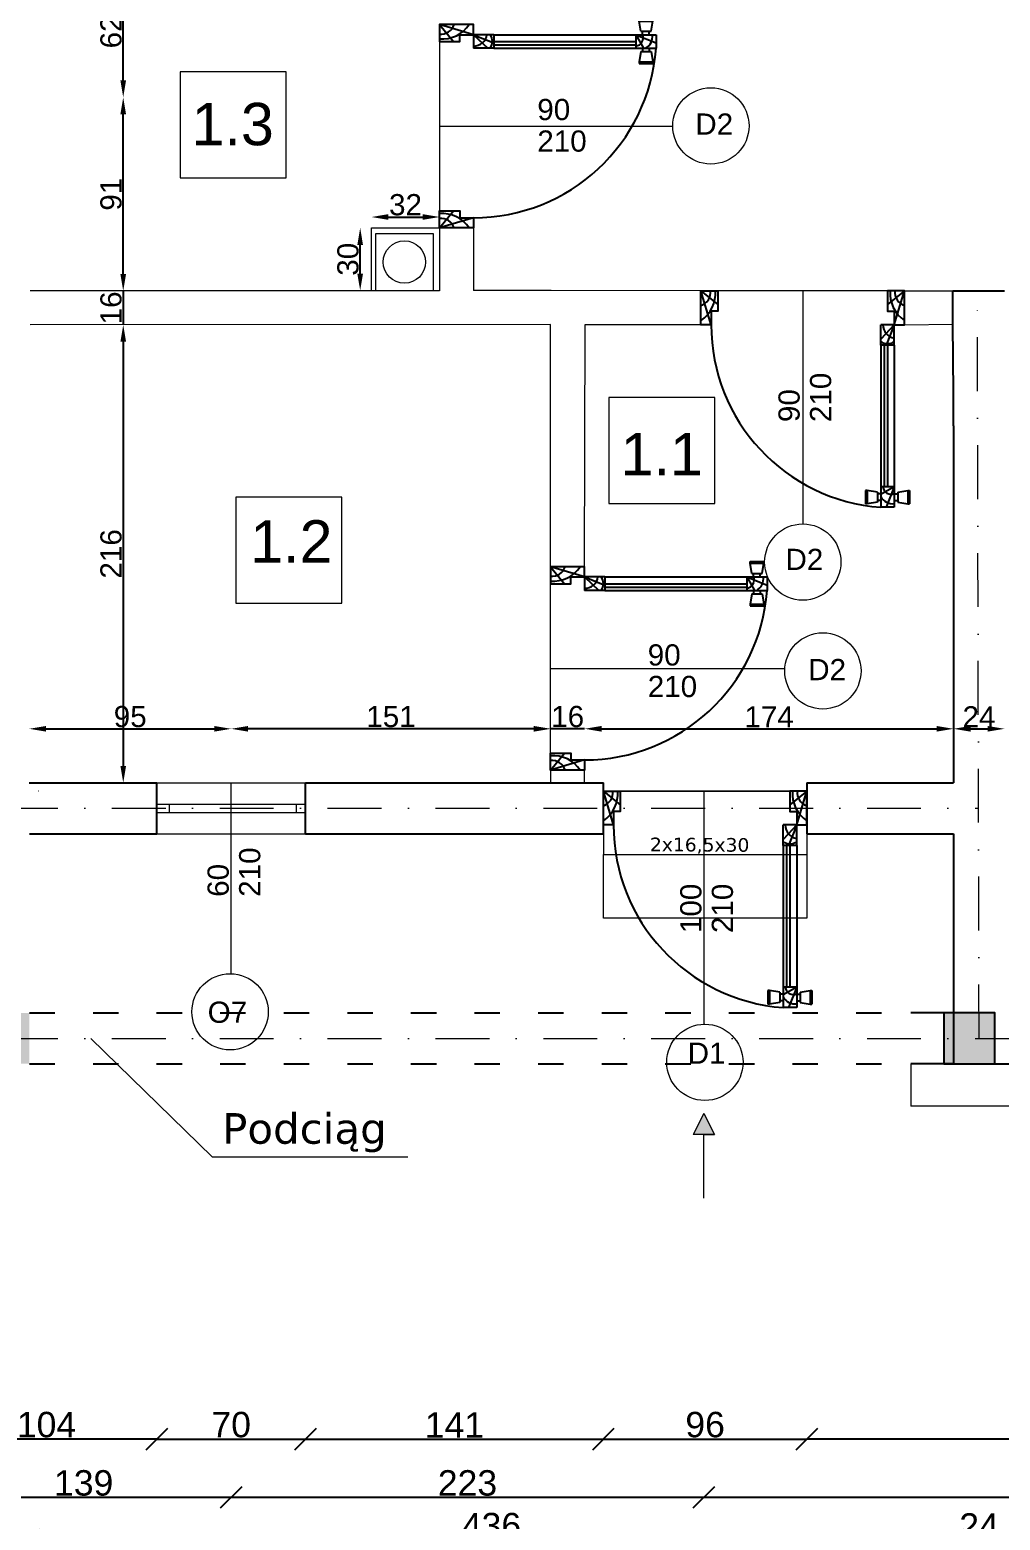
# Model space of a CAD drawing. Header units: millimetres. Extents: x -815 to 1867, y -539 to 1146.
# Drawn here: x 34 to 492, y -179 to 524 of the extents above; entities that cross this region are included whole.
import ezdxf

# ---------------------------------------------------------------- set-up
doc = ezdxf.new("R2010")
doc.units = ezdxf.units.MM
doc.linetypes.add('ACAD_ISO03W100', pattern=[30, 12, -18])
doc.linetypes.add('KRESKAKROPKAX2', pattern=[50.8, 25.4, -12.7, 0, -12.7])
for name, color, linetype in [('Drzwi', 7, 'Continuous'), ('Izolacja', 7, 'Continuous'), ('opis', 8, 'Continuous'), ('Osie', 1, 'KRESKAKROPKAX2'), ('sciany', 7, 'Continuous'), ('Tabelka', 7, 'Continuous'), ('Wentylacka', 8, 'Continuous'), ('Ściany działowe', 9, 'Continuous'), ('Ściany Nośne', 7, 'Continuous')]:
    doc.layers.add(name, color=color, linetype=linetype)
for name, color, linetype, lineweight in [('SCHODY', 255, 'Continuous', 30), ('stolarka', 255, 'Continuous', 13), ('wewnetrzne', 7, 'Continuous', 30), ('wymiary', 201, 'Continuous', 13)]:
    doc.layers.add(name, color=color, linetype=linetype, lineweight=lineweight)
doc.styles.add('Opisowy', font='arial.ttf')
doc.styles.get("Standard").update_dxf_attribs({"font": 'arial.ttf'})
doc.styles.add('style1', font='simplex.shx')
doc.dimstyles.new('ISO-25', dxfattribs={"dimtxt": 12, "dimasz": 10, "dimexe": 1.25, "dimexo": 0.625, "dimtad": 1, "dimdec": 0, "dimtxsty": 'Standard', "dimblk": 'OBLIQUE', "dimcen": 2.5, "dimadec": 0, "dimazin": 0, "dimtfac": 1, "dimtdec": 0, "dimtmove": 0, "dimatfit": 3, "dimfxl": 1, "dimarcsym": 0})
doc.dimstyles.new('wnetrze', dxfattribs={"dimtxt": 10, "dimasz": 8, "dimexe": 1.25, "dimexo": 0.625, "dimtad": 1, "dimdec": 0, "dimtxsty": 'Standard', "dimblk1": 'OBLIQUE', "dimcen": 2.5, "dimadec": 0, "dimazin": 0, "dimtfac": 1, "dimtdec": 0, "dimtmove": 0, "dimatfit": 3, "dimfxl": 1, "dimarcsym": 0})

# ---------------------------------------------------------------- blocks, each defined once
blk = doc.blocks.new('D-01-600')
for p, q in [((-15, 588.5), (-15, 628.5)), ((-10, 628.5), (-15, 628.5)), ((20, 623.5), (-10, 628.5)), ((-10, 588.5), (-10, 628.5)), ((20, 593.5), (20, 623.5)), ((30, 618.5), (20, 618.5)), ((30, 638.5), (70, 638.5)), ((30, 578.5), (30, 638.5)), ((30, 578.5), (54.1, 638.5)), ((70, 578.5), (70, 638.5)), ((70, 618.5), (80, 618.5)), ((80, 623.5), (110, 628.5)), ((80, 593.5), (80, 623.5)), ((110, 588.5), (110, 628.5)), ((110, 628.5), (115, 628.5)), ((115, 588.5), (115, 628.5)), ((-10, 588.5), (-15, 588.5)), ((20, 593.5), (-10, 588.5)), ((30, 598.5), (20, 598.5)), ((30, 578.5), (70, 601)), ((30, 160), (30, 578.5)), ((30, 578.5), (70, 578.5)), ((50, 160), (50, 578.5)), ((60, 160), (60, 578.5)), ((70, 598.5), (80, 598.5)), ((70, 160), (70, 578.5)), ((80, 593.5), (110, 588.5)), ((110, 588.5), (115, 588.5)), ((30, 160), (70, 160)), ((30, 160), (30, 100)), ((30, 100), (54.1, 160)), ((30, 100), (70, 142.5)), ((70, 160), (70, 100)), ((30, 100), (0, 0)), ((30, 100), (70, 100)), ((570, 100), (600, 0)), ((0, 0), (50, 40.7)), ((600, 0), (550, 40.7))]:
    blk.add_line(p, q)
for points in [[(30, 60), (30, 100), (0, 100), (0, 0), (50, 0), (50, 60)], [(570, 60), (570, 100), (600, 100), (600, 0), (550, 0), (550, 60)]]:
    blk.add_lwpolyline(points, close=True)
for centre, radius, start, end in [((34.1, 585.9), 42, 31.3101, 95.6269), ((30, 100), 540, 0, 85.752), ((39.4, 576), 24.2, 6.0418, 112.8937), ((50, 121.4), 34.3, 54.3272, 125.7567), ((24.1, 100.8), 39.4, 358.8582, 81.3705), ((-53.7, 7.7), 96.3, 355.3922, 56.0902), ((653.7, 7.7), 96.3, 123.9098, 184.6078), ((-12.7, 4.4), 41, 353.8612, 71.9572), ((612.7, 4.4), 41, 108.0428, 186.1388)]:
    blk.add_arc(centre, radius, start, end)
blk = doc.blocks.new('_Oblique')
at = {"color": 0, "linetype": 'ByBlock', "lineweight": -2}
blk.add_line((-0.5, -0.5), (0.5, 0.5), dxfattribs=at)
blk = doc.blocks.new('*D23')
at = {"layer": 'Defpoints', "color": 0, "transparency": 16777216}
for p in [(-10, 16.46), (1040, 16.46), (1040, -233.23)]:
    blk.add_point(p, dxfattribs=at)
at = {"layer": 'wymiary', "color": 0, "lineweight": -2, "transparency": 16777216}
blk.add_line((-10, -233.23), (1040, -233.23), dxfattribs=at)
at = {"layer": 'wymiary', "color": 0, "lineweight": -2, "transparency": 16777216, "xscale": 10, "yscale": 10, "zscale": 10, "rotation": 180}
blk.add_blockref('_Oblique', (-10, -233.23), dxfattribs=at)
at = {"layer": 'wymiary', "color": 0, "lineweight": -2, "transparency": 16777216, "xscale": 10, "yscale": 10, "zscale": 10}
blk.add_blockref('_Oblique', (1040, -233.23), dxfattribs=at)
at = {"layer": 'wymiary', "color": 0, "lineweight": 13, "transparency": 16777216, "insert": (515, -226.48), "char_height": 12, "attachment_point": 5}
blk.add_mtext('1050', dxfattribs=at)
blk = doc.blocks.new('*D25')
at = {"layer": 'Defpoints', "color": 0, "transparency": 16777216}
for p in [(22, 48.46), (482, 48.46), (482, -208.83)]:
    blk.add_point(p, dxfattribs=at)
at = {"layer": 'wymiary', "color": 0, "lineweight": -2, "transparency": 16777216}
blk.add_line((22, -208.83), (482, -208.83), dxfattribs=at)
at = {"layer": 'wymiary', "color": 0, "lineweight": -2, "transparency": 16777216, "xscale": 10, "yscale": 10, "zscale": 10, "rotation": 180}
blk.add_blockref('_Oblique', (22, -208.83), dxfattribs=at)
at = {"layer": 'wymiary', "color": 0, "lineweight": -2, "transparency": 16777216, "xscale": 10, "yscale": 10, "zscale": 10}
blk.add_blockref('_Oblique', (482, -208.83), dxfattribs=at)
at = {"layer": 'wymiary', "color": 0, "lineweight": 13, "transparency": 16777216, "insert": (252, -202.08), "char_height": 12, "attachment_point": 5}
blk.add_mtext('460', dxfattribs=at)
blk = doc.blocks.new('*D26')
at = {"layer": 'Defpoints', "color": 0, "transparency": 16777216}
for p in [(482, 48.46), (691, 48.46), (691, -208.83)]:
    blk.add_point(p, dxfattribs=at)
at = {"layer": 'wymiary', "color": 0, "lineweight": -2, "transparency": 16777216}
blk.add_line((482, -208.83), (691, -208.83), dxfattribs=at)
at = {"layer": 'wymiary', "color": 0, "lineweight": -2, "transparency": 16777216, "xscale": 10, "yscale": 10, "zscale": 10, "rotation": 180}
blk.add_blockref('_Oblique', (482, -208.83), dxfattribs=at)
at = {"layer": 'wymiary', "color": 0, "lineweight": -2, "transparency": 16777216, "xscale": 10, "yscale": 10, "zscale": 10}
blk.add_blockref('_Oblique', (691, -208.83), dxfattribs=at)
at = {"layer": 'wymiary', "color": 0, "lineweight": 13, "transparency": 16777216, "insert": (586.5, -202.08), "char_height": 12, "attachment_point": 5}
blk.add_mtext('209', dxfattribs=at)
blk = doc.blocks.new('*D29')
at = {"layer": 'Defpoints', "color": 0, "transparency": 16777216}
for p in [(-10, 60.46), (34, 60.46), (-10, -188.29)]:
    blk.add_point(p, dxfattribs=at)
at = {"layer": 'wymiary', "color": 0, "lineweight": -2, "transparency": 16777216}
blk.add_line((34, -188.29), (-10, -188.29), dxfattribs=at)
at = {"layer": 'wymiary', "color": 0, "lineweight": -2, "transparency": 16777216, "xscale": 10, "yscale": 10, "zscale": 10, "rotation": 180}
blk.add_blockref('_Oblique', (-10, -188.29), dxfattribs=at)
at = {"layer": 'wymiary', "color": 0, "lineweight": -2, "transparency": 16777216, "xscale": 10, "yscale": 10, "zscale": 10}
blk.add_blockref('_Oblique', (34, -188.29), dxfattribs=at)
at = {"layer": 'wymiary', "color": 0, "lineweight": 13, "transparency": 16777216, "insert": (12, -181.67), "char_height": 12, "attachment_point": 5}
blk.add_mtext('44', dxfattribs=at)
blk = doc.blocks.new('*D30')
at = {"layer": 'Defpoints', "color": 0, "transparency": 16777216}
for p in [(34, 60.46), (470, 60.46), (470, -188.29)]:
    blk.add_point(p, dxfattribs=at)
at = {"layer": 'wymiary', "color": 0, "lineweight": -2, "transparency": 16777216}
blk.add_line((34, -188.29), (470, -188.29), dxfattribs=at)
at = {"layer": 'wymiary', "color": 0, "lineweight": -2, "transparency": 16777216, "xscale": 10, "yscale": 10, "zscale": 10, "rotation": 180}
blk.add_blockref('_Oblique', (34, -188.29), dxfattribs=at)
at = {"layer": 'wymiary', "color": 0, "lineweight": -2, "transparency": 16777216, "xscale": 10, "yscale": 10, "zscale": 10}
blk.add_blockref('_Oblique', (470, -188.29), dxfattribs=at)
at = {"layer": 'wymiary', "color": 0, "lineweight": 13, "transparency": 16777216, "insert": (252, -181.54), "char_height": 12, "attachment_point": 5}
blk.add_mtext('436', dxfattribs=at)
blk = doc.blocks.new('*D31')
at = {"layer": 'Defpoints', "color": 0, "transparency": 16777216}
for p in [(470, 60.46), (494, 60.46), (494, -188.29)]:
    blk.add_point(p, dxfattribs=at)
at = {"layer": 'wymiary', "color": 0, "lineweight": -2, "transparency": 16777216}
blk.add_line((470, -188.29), (494, -188.29), dxfattribs=at)
at = {"layer": 'wymiary', "color": 0, "lineweight": -2, "transparency": 16777216, "xscale": 10, "yscale": 10, "zscale": 10, "rotation": 180}
blk.add_blockref('_Oblique', (470, -188.29), dxfattribs=at)
at = {"layer": 'wymiary', "color": 0, "lineweight": -2, "transparency": 16777216, "xscale": 10, "yscale": 10, "zscale": 10}
blk.add_blockref('_Oblique', (494, -188.29), dxfattribs=at)
at = {"layer": 'wymiary', "color": 0, "lineweight": 13, "transparency": 16777216, "insert": (482, -181.64), "char_height": 12, "attachment_point": 5}
blk.add_mtext('24', dxfattribs=at)
blk = doc.blocks.new('*D32')
at = {"layer": 'Defpoints', "color": 0, "transparency": 16777216}
for p in [(494, 60.46), (679, 60.46), (679, -188.29)]:
    blk.add_point(p, dxfattribs=at)
at = {"layer": 'wymiary', "color": 0, "lineweight": -2, "transparency": 16777216}
blk.add_line((494, -188.29), (679, -188.29), dxfattribs=at)
at = {"layer": 'wymiary', "color": 0, "lineweight": -2, "transparency": 16777216, "xscale": 10, "yscale": 10, "zscale": 10, "rotation": 180}
blk.add_blockref('_Oblique', (494, -188.29), dxfattribs=at)
at = {"layer": 'wymiary', "color": 0, "lineweight": -2, "transparency": 16777216, "xscale": 10, "yscale": 10, "zscale": 10}
blk.add_blockref('_Oblique', (679, -188.29), dxfattribs=at)
at = {"layer": 'wymiary', "color": 0, "lineweight": 13, "transparency": 16777216, "insert": (586.5, -181.54), "char_height": 12, "attachment_point": 5}
blk.add_mtext('185', dxfattribs=at)
blk = doc.blocks.new('*D36')
at = {"layer": 'Defpoints', "color": 0, "transparency": 16777216}
for p in [(-10, 168.97), (129.2, 168.97), (-10, -168.14)]:
    blk.add_point(p, dxfattribs=at)
at = {"layer": 'wymiary', "color": 0, "lineweight": -2, "transparency": 16777216}
blk.add_line((129.2, -168.14), (-10, -168.14), dxfattribs=at)
at = {"layer": 'wymiary', "color": 0, "lineweight": -2, "transparency": 16777216, "xscale": 10, "yscale": 10, "zscale": 10, "rotation": 180}
blk.add_blockref('_Oblique', (-10, -168.14), dxfattribs=at)
at = {"layer": 'wymiary', "color": 0, "lineweight": -2, "transparency": 16777216, "xscale": 10, "yscale": 10, "zscale": 10}
blk.add_blockref('_Oblique', (129.2, -168.14), dxfattribs=at)
at = {"layer": 'wymiary', "color": 0, "lineweight": 13, "transparency": 16777216, "insert": (59.6, -161.39), "char_height": 12, "attachment_point": 5}
blk.add_mtext('139', dxfattribs=at)
blk = doc.blocks.new('*D37')
at = {"layer": 'Defpoints', "color": 0, "transparency": 16777216}
for p in [(352.15, 165.14), (129.2, 60.34), (129.2, -168.14)]:
    blk.add_point(p, dxfattribs=at)
at = {"layer": 'wymiary', "color": 0, "lineweight": -2, "transparency": 16777216}
blk.add_line((352.15, -168.14), (129.2, -168.14), dxfattribs=at)
at = {"layer": 'wymiary', "color": 0, "lineweight": -2, "transparency": 16777216, "xscale": 10, "yscale": 10, "zscale": 10, "rotation": 180}
blk.add_blockref('_Oblique', (129.2, -168.14), dxfattribs=at)
at = {"layer": 'wymiary', "color": 0, "lineweight": -2, "transparency": 16777216, "xscale": 10, "yscale": 10, "zscale": 10}
blk.add_blockref('_Oblique', (352.15, -168.14), dxfattribs=at)
at = {"layer": 'wymiary', "color": 0, "lineweight": 13, "transparency": 16777216, "insert": (240.67, -161.39), "char_height": 12, "attachment_point": 5}
blk.add_mtext('223', dxfattribs=at)
blk = doc.blocks.new('*D39')
at = {"layer": 'Defpoints', "color": 0, "transparency": 16777216}
for p in [(-10, 145), (94.14, 145), (-10, -140.63)]:
    blk.add_point(p, dxfattribs=at)
at = {"layer": 'wymiary', "color": 0, "lineweight": -2, "transparency": 16777216}
blk.add_line((94.14, -140.63), (-10, -140.63), dxfattribs=at)
at = {"layer": 'wymiary', "color": 0, "lineweight": -2, "transparency": 16777216, "xscale": 10, "yscale": 10, "zscale": 10, "rotation": 180}
blk.add_blockref('_Oblique', (-10, -140.63), dxfattribs=at)
at = {"layer": 'wymiary', "color": 0, "lineweight": -2, "transparency": 16777216, "xscale": 10, "yscale": 10, "zscale": 10}
blk.add_blockref('_Oblique', (94.14, -140.63), dxfattribs=at)
at = {"layer": 'wymiary', "color": 0, "lineweight": 13, "transparency": 16777216, "insert": (42.07, -133.87), "char_height": 12, "attachment_point": 5}
blk.add_mtext('104', dxfattribs=at)
blk = doc.blocks.new('*D40')
at = {"layer": 'Defpoints', "color": 0, "transparency": 16777216}
for p in [(94.14, 145), (164.26, 145), (164.26, -140.63)]:
    blk.add_point(p, dxfattribs=at)
at = {"layer": 'wymiary', "color": 0, "lineweight": -2, "transparency": 16777216}
blk.add_line((94.14, -140.63), (164.26, -140.63), dxfattribs=at)
at = {"layer": 'wymiary', "color": 0, "lineweight": -2, "transparency": 16777216, "xscale": 10, "yscale": 10, "zscale": 10, "rotation": 180}
blk.add_blockref('_Oblique', (94.14, -140.63), dxfattribs=at)
at = {"layer": 'wymiary', "color": 0, "lineweight": -2, "transparency": 16777216, "xscale": 10, "yscale": 10, "zscale": 10}
blk.add_blockref('_Oblique', (164.26, -140.63), dxfattribs=at)
at = {"layer": 'wymiary', "color": 0, "lineweight": 13, "transparency": 16777216, "insert": (129.2, -133.87), "char_height": 12, "attachment_point": 5}
blk.add_mtext('70', dxfattribs=at)
blk = doc.blocks.new('*D41')
at = {"layer": 'Defpoints', "color": 0, "transparency": 16777216}
for p in [(352.15, 60.34), (938.51, 60.34), (352.15, -168.14)]:
    blk.add_point(p, dxfattribs=at)
at = {"layer": 'wymiary', "color": 0, "lineweight": -2, "transparency": 16777216}
blk.add_line((938.51, -168.14), (352.15, -168.14), dxfattribs=at)
at = {"layer": 'wymiary', "color": 0, "lineweight": -2, "transparency": 16777216, "xscale": 10, "yscale": 10, "zscale": 10, "rotation": 180}
blk.add_blockref('_Oblique', (352.15, -168.14), dxfattribs=at)
at = {"layer": 'wymiary', "color": 0, "lineweight": -2, "transparency": 16777216, "xscale": 10, "yscale": 10, "zscale": 10}
blk.add_blockref('_Oblique', (938.51, -168.14), dxfattribs=at)
at = {"layer": 'wymiary', "color": 0, "lineweight": 13, "transparency": 16777216, "insert": (645.33, -161.39), "char_height": 12, "attachment_point": 5}
blk.add_mtext('586', dxfattribs=at)
blk = doc.blocks.new('*D42')
at = {"layer": 'Defpoints', "color": 0, "transparency": 16777216}
for p in [(164.26, 145), (304.77, 145), (304.77, -140.63)]:
    blk.add_point(p, dxfattribs=at)
at = {"layer": 'wymiary', "color": 0, "lineweight": -2, "transparency": 16777216}
blk.add_line((164.26, -140.63), (304.77, -140.63), dxfattribs=at)
at = {"layer": 'wymiary', "color": 0, "lineweight": -2, "transparency": 16777216, "xscale": 10, "yscale": 10, "zscale": 10, "rotation": 180}
blk.add_blockref('_Oblique', (164.26, -140.63), dxfattribs=at)
at = {"layer": 'wymiary', "color": 0, "lineweight": -2, "transparency": 16777216, "xscale": 10, "yscale": 10, "zscale": 10}
blk.add_blockref('_Oblique', (304.77, -140.63), dxfattribs=at)
at = {"layer": 'wymiary', "color": 0, "lineweight": 13, "transparency": 16777216, "insert": (234.51, -133.98), "char_height": 12, "attachment_point": 5}
blk.add_mtext('141', dxfattribs=at)
blk = doc.blocks.new('*D43')
at = {"layer": 'Defpoints', "color": 0, "transparency": 16777216}
for p in [(304.77, 145), (400.77, 145), (400.77, -140.63)]:
    blk.add_point(p, dxfattribs=at)
at = {"layer": 'wymiary', "color": 0, "lineweight": -2, "transparency": 16777216}
blk.add_line((304.77, -140.63), (400.77, -140.63), dxfattribs=at)
at = {"layer": 'wymiary', "color": 0, "lineweight": -2, "transparency": 16777216, "xscale": 10, "yscale": 10, "zscale": 10, "rotation": 180}
blk.add_blockref('_Oblique', (304.77, -140.63), dxfattribs=at)
at = {"layer": 'wymiary', "color": 0, "lineweight": -2, "transparency": 16777216, "xscale": 10, "yscale": 10, "zscale": 10}
blk.add_blockref('_Oblique', (400.77, -140.63), dxfattribs=at)
at = {"layer": 'wymiary', "color": 0, "lineweight": 13, "transparency": 16777216, "insert": (352.77, -133.87), "char_height": 12, "attachment_point": 5}
blk.add_mtext('96', dxfattribs=at)
blk = doc.blocks.new('*D44')
at = {"layer": 'Defpoints', "color": 0, "transparency": 16777216}
for p in [(400.77, 36.46), (880, 36.46), (400.77, -140.63)]:
    blk.add_point(p, dxfattribs=at)
at = {"layer": 'wymiary', "color": 0, "lineweight": -2, "transparency": 16777216}
blk.add_line((880, -140.63), (400.77, -140.63), dxfattribs=at)
at = {"layer": 'wymiary', "color": 0, "lineweight": -2, "transparency": 16777216, "xscale": 10, "yscale": 10, "zscale": 10, "rotation": 180}
blk.add_blockref('_Oblique', (400.77, -140.63), dxfattribs=at)
at = {"layer": 'wymiary', "color": 0, "lineweight": -2, "transparency": 16777216, "xscale": 10, "yscale": 10, "zscale": 10}
blk.add_blockref('_Oblique', (880, -140.63), dxfattribs=at)
at = {"layer": 'wymiary', "color": 0, "lineweight": 13, "transparency": 16777216, "insert": (640.38, -133.87), "char_height": 12, "attachment_point": 5}
blk.add_mtext('479', dxfattribs=at)
blk = doc.blocks.new('*D87')
at = {"layer": 'Defpoints', "color": 0, "transparency": 16777216}
for p in [(34, 554.29), (78.26, 554.29), (34, 492.46)]:
    blk.add_point(p, dxfattribs=at)
at = {"layer": 'wymiary', "color": 0, "lineweight": -2, "transparency": 16777216}
blk.add_line((78.26, 500.46), (78.26, 546.29), dxfattribs=at)
at = {"layer": 'wymiary', "color": 0, "transparency": 16777216}
for points in [[(76.93, 546.29), (79.59, 546.29), (78.26, 554.29)], [(76.93, 500.46), (79.59, 500.46), (78.26, 492.46)]]:
    blk.add_solid(points, dxfattribs=at)
at = {"layer": 'wymiary', "color": 0, "lineweight": 13, "transparency": 16777216, "insert": (72.53, 523.37), "char_height": 10, "attachment_point": 5, "rotation": 90}
blk.add_mtext('62', dxfattribs=at)
blk = doc.blocks.new('*D88')
at = {"layer": 'Defpoints', "color": 0, "transparency": 16777216}
for p in [(34.38, 492.46), (78.26, 492.46), (34.38, 401.12)]:
    blk.add_point(p, dxfattribs=at)
at = {"layer": 'wymiary', "color": 0, "lineweight": -2, "transparency": 16777216}
blk.add_line((78.26, 409.12), (78.26, 484.46), dxfattribs=at)
at = {"layer": 'wymiary', "color": 0, "transparency": 16777216}
for points in [[(76.93, 484.46), (79.59, 484.46), (78.26, 492.46)], [(76.93, 409.12), (79.59, 409.12), (78.26, 401.12)]]:
    blk.add_solid(points, dxfattribs=at)
at = {"layer": 'wymiary', "color": 0, "lineweight": 13, "transparency": 16777216, "insert": (72.53, 446.79), "char_height": 10, "attachment_point": 5, "rotation": 90}
blk.add_mtext('91', dxfattribs=at)
blk = doc.blocks.new('*D89')
at = {"layer": 'Defpoints', "color": 0, "transparency": 16777216}
for p in [(78.26, 401.12), (78.26, 385.14), (78.27, 385.14)]:
    blk.add_point(p, dxfattribs=at)
at = {"layer": 'wymiary', "color": 0, "lineweight": -2, "transparency": 16777216}
for p, q in [((78.26, 409.12), (78.26, 417.12)), ((78.26, 401.12), (78.26, 385.14)), ((78.26, 377.14), (78.26, 369.14))]:
    blk.add_line(p, q, dxfattribs=at)
at = {"layer": 'wymiary', "color": 0, "transparency": 16777216}
for points in [[(76.93, 409.12), (79.59, 409.12), (78.26, 401.12)], [(76.93, 377.14), (79.59, 377.14), (78.26, 385.14)]]:
    blk.add_solid(points, dxfattribs=at)
at = {"layer": 'wymiary', "color": 0, "lineweight": 13, "transparency": 16777216, "insert": (72.53, 393.13), "char_height": 10, "attachment_point": 5, "rotation": 90}
blk.add_mtext('16', dxfattribs=at)
blk = doc.blocks.new('*D90')
at = {"layer": 'Defpoints', "color": 0, "transparency": 16777216}
for p in [(78.27, 385.14), (78.27, 169), (78.27, 169)]:
    blk.add_point(p, dxfattribs=at)
at = {"layer": 'wymiary', "color": 0, "lineweight": -2, "transparency": 16777216}
blk.add_line((78.27, 377.14), (78.27, 177), dxfattribs=at)
at = {"layer": 'wymiary', "color": 0, "transparency": 16777216}
for points in [[(76.94, 377.14), (79.61, 377.14), (78.27, 385.14)], [(76.94, 177), (79.61, 177), (78.27, 169)]]:
    blk.add_solid(points, dxfattribs=at)
at = {"layer": 'wymiary', "color": 0, "lineweight": 13, "transparency": 16777216, "insert": (72.54, 277.07), "char_height": 10, "attachment_point": 5, "rotation": 90}
blk.add_mtext('216', dxfattribs=at)
blk = doc.blocks.new('*D91')
at = {"layer": 'Defpoints', "color": 0, "transparency": 16777216}
for p in [(190.05, 430.87), (195.37, 430.87), (195.37, 401.3)]:
    blk.add_point(p, dxfattribs=at)
at = {"layer": 'wymiary', "color": 0, "lineweight": -2, "transparency": 16777216}
blk.add_line((190.05, 409.3), (190.05, 422.87), dxfattribs=at)
at = {"layer": 'wymiary', "color": 0, "transparency": 16777216}
for points in [[(188.71, 422.87), (191.38, 422.87), (190.05, 430.87)], [(188.71, 409.3), (191.38, 409.3), (190.05, 401.3)]]:
    blk.add_solid(points, dxfattribs=at)
at = {"layer": 'wymiary', "color": 0, "lineweight": 13, "transparency": 16777216, "insert": (184.31, 416.09), "char_height": 10, "attachment_point": 5, "rotation": 90}
blk.add_mtext('30', dxfattribs=at)
blk = doc.blocks.new('*D92')
at = {"layer": 'Defpoints', "color": 0, "transparency": 16777216}
for p in [(227.49, 436.03), (195.37, 430.87), (227.49, 430.87)]:
    blk.add_point(p, dxfattribs=at)
at = {"layer": 'wymiary', "color": 0, "lineweight": -2, "transparency": 16777216}
blk.add_line((203.37, 436.03), (219.49, 436.03), dxfattribs=at)
at = {"layer": 'wymiary', "color": 0, "transparency": 16777216}
for points in [[(203.37, 437.37), (203.37, 434.7), (195.37, 436.03)], [(219.49, 437.37), (219.49, 434.7), (227.49, 436.03)]]:
    blk.add_solid(points, dxfattribs=at)
at = {"layer": 'wymiary', "color": 0, "lineweight": 13, "transparency": 16777216, "insert": (211.43, 441.77), "char_height": 10, "attachment_point": 5}
blk.add_mtext('32', dxfattribs=at)
blk = doc.blocks.new('*D95')
at = {"layer": 'Defpoints', "color": 0, "transparency": 16777216}
for p in [(129.2, 194.53), (33.9, 169), (129.2, 169)]:
    blk.add_point(p, dxfattribs=at)
at = {"layer": 'wymiary', "color": 0, "lineweight": -2, "transparency": 16777216}
blk.add_line((41.9, 194.53), (121.2, 194.53), dxfattribs=at)
at = {"layer": 'wymiary', "color": 0, "transparency": 16777216}
for points in [[(41.9, 195.86), (41.9, 193.19), (33.9, 194.53)], [(121.2, 195.86), (121.2, 193.19), (129.2, 194.53)]]:
    blk.add_solid(points, dxfattribs=at)
at = {"layer": 'wymiary', "color": 0, "lineweight": 13, "transparency": 16777216, "insert": (81.55, 200.26), "char_height": 10, "attachment_point": 5}
blk.add_mtext('95', dxfattribs=at)
blk = doc.blocks.new('*D96')
at = {"layer": 'Defpoints', "color": 0, "transparency": 16777216}
for p in [(129.2, 194.53), (129.2, 169), (279.94, 169)]:
    blk.add_point(p, dxfattribs=at)
at = {"layer": 'wymiary', "color": 0, "lineweight": -2, "transparency": 16777216}
blk.add_line((271.94, 194.53), (137.2, 194.53), dxfattribs=at)
at = {"layer": 'wymiary', "color": 0, "transparency": 16777216}
for points in [[(137.2, 195.86), (137.2, 193.19), (129.2, 194.53)], [(271.94, 195.86), (271.94, 193.19), (279.94, 194.53)]]:
    blk.add_solid(points, dxfattribs=at)
at = {"layer": 'wymiary', "color": 0, "lineweight": 13, "transparency": 16777216, "insert": (204.57, 200.26), "char_height": 10, "attachment_point": 5}
blk.add_mtext('151', dxfattribs=at)
blk = doc.blocks.new('*D97')
at = {"layer": 'Defpoints', "color": 0, "transparency": 16777216}
for p in [(279.94, 194.53), (279.94, 169), (295.94, 169)]:
    blk.add_point(p, dxfattribs=at)
at = {"layer": 'wymiary', "color": 0, "lineweight": -2, "transparency": 16777216}
for p, q in [((271.94, 194.53), (263.94, 194.53)), ((295.94, 194.53), (279.94, 194.53)), ((303.94, 194.53), (311.94, 194.53))]:
    blk.add_line(p, q, dxfattribs=at)
at = {"layer": 'wymiary', "color": 0, "transparency": 16777216}
for points in [[(271.94, 195.86), (271.94, 193.19), (279.94, 194.53)], [(303.94, 195.86), (303.94, 193.19), (295.94, 194.53)]]:
    blk.add_solid(points, dxfattribs=at)
at = {"layer": 'wymiary', "color": 0, "lineweight": 13, "transparency": 16777216, "insert": (287.94, 200.26), "char_height": 10, "attachment_point": 5}
blk.add_mtext('16', dxfattribs=at)
blk = doc.blocks.new('*D98')
at = {"layer": 'Defpoints', "color": 0, "transparency": 16777216}
for p in [(470, 194.53), (295.94, 169), (470, 169)]:
    blk.add_point(p, dxfattribs=at)
at = {"layer": 'wymiary', "color": 0, "lineweight": -2, "transparency": 16777216}
blk.add_line((303.94, 194.53), (462, 194.53), dxfattribs=at)
at = {"layer": 'wymiary', "color": 0, "transparency": 16777216}
for points in [[(303.94, 195.86), (303.94, 193.19), (295.94, 194.53)], [(462, 195.86), (462, 193.19), (470, 194.53)]]:
    blk.add_solid(points, dxfattribs=at)
at = {"layer": 'wymiary', "color": 0, "lineweight": 13, "transparency": 16777216, "insert": (382.97, 200.17), "char_height": 10, "attachment_point": 5}
blk.add_mtext('174', dxfattribs=at)
blk = doc.blocks.new('*D99')
at = {"layer": 'Defpoints', "color": 0, "transparency": 16777216}
for p in [(470, 195.78), (494, 195.78), (494, 194.53)]:
    blk.add_point(p, dxfattribs=at)
at = {"layer": 'wymiary', "color": 0, "lineweight": -2, "transparency": 16777216}
blk.add_line((478, 194.53), (486, 194.53), dxfattribs=at)
at = {"layer": 'wymiary', "color": 0, "transparency": 16777216}
for points in [[(478, 195.86), (478, 193.19), (470, 194.53)], [(486, 195.86), (486, 193.19), (494, 194.53)]]:
    blk.add_solid(points, dxfattribs=at)
at = {"layer": 'wymiary', "color": 0, "lineweight": 13, "transparency": 16777216, "insert": (482, 200.17), "char_height": 10, "attachment_point": 5}
blk.add_mtext('24', dxfattribs=at)

msp = doc.modelspace()

# ---------------------------------------------------------------- hatches: boundary and pattern name
at = {"layer": 'sciany', "lineweight": 18}
h = msp.add_hatch(dxfattribs=at)
h.set_pattern_fill('JIS_STN_1E', color=256, scale=5, angle=90)
h.paths.add_polyline_path([(22, 60.46), (10, 60.46), (10, 48.46), (22, 48.46)])
h.paths.add_polyline_path([(34, 60.46), (22, 60.46), (22, 48.46), (34, 48.46)])
h.paths.add_polyline_path([(34, 48.46), (22, 48.46), (22, 36.46), (34, 36.46)])
h.paths.add_polyline_path([(22, 48.46), (10, 48.46), (10, 36.46), (22, 36.46)])
h.paths.add_polyline_path([(478, 60.46), (470, 60.46), (470, 48.46), (478, 48.46)])
h.paths.add_polyline_path([(470, 60.46), (465.46, 60.46), (465.46, 48.46), (470, 48.46)])
h.paths.add_polyline_path([(470, 48.46), (465.46, 48.46), (465.46, 36.46), (470, 36.46)])
h.paths.add_polyline_path([(478, 48.46), (470, 48.46), (470, 36.46), (478, 36.46)])
h.paths.add_polyline_path([(489.46, 48.46), (478, 48.46), (478, 36.46), (489.46, 36.46)])
h.paths.add_polyline_path([(489.46, 60.46), (478, 60.46), (478, 48.46), (489.46, 48.46)])
h.paths.add_polyline_path([(880, 60.46), (856, 60.46), (856, 48.46), (868, 48.46), (880, 48.46)])
h.paths.add_polyline_path([(880, 48.46), (856, 48.46), (856, 36.46), (880, 36.46)])
h.paths.add_polyline_path([(1008, 185.02), (997.02, 185.02), (997.02, 161.02), (1008, 161.02)])
h.paths.add_polyline_path([(1021, 177.46), (1021, 185.02), (1009, 185.02), (1009, 161.02), (1020.9, 161.02)])
h.paths.add_polyline_path([(1008, 386), (996.86, 386), (996.86, 365.55), (996.88, 362), (1008, 362)])
at = {"layer": 'wymiary', "lineweight": 13}
h = msp.add_hatch(color=256, dxfattribs=at)
h.dxf.hatch_style = 1
h.paths.add_polyline_path([(347.15, 3.06), (357.15, 3.06), (352.15, 13.06)])

# ---------------------------------------------------------------- linework, layer by layer
at = {"layer": 'Drzwi', "lineweight": 13}
for p, q in [((227.49, 518.87), (227.49, 438.87)), ((438.83, 401.21), (358.83, 401.21)), ((279.86, 183.01), (279.86, 263.01)), ((311.53, 165.14), (392.77, 165.14)), ((392.77, 165.14), (312.77, 165.14))]:
    msp.add_line(p, q, dxfattribs=at)
at = {"layer": 'Izolacja', "lineweight": 13}
for p in [(449.79, 36.46), (1040, 16.46)]:
    msp.add_line(p, (449.79, 16.46), dxfattribs=at)
at = {"layer": 'Osie', "lineweight": 13}
msp.add_line((482, 48.46), (481.21, 401.29), dxfattribs=at)
at = {"layer": 'Osie', "linetype": 'KRESKAKROPKAX2', "lineweight": 13}
for p, q in [((22, 157), (481.78, 157)), ((22, 48.46), (1008, 48.46))]:
    msp.add_line(p, q, dxfattribs=at)
at = {"layer": 'sciany', "lineweight": 25}
for p, q in [((470, 337.46), (470, 177.46)), ((470, 177.46), (470, 169)), ((470, 145), (470, 36.46))]:
    msp.add_line(p, q, dxfattribs=at)
at = {"layer": 'sciany', "lineweight": 13}
msp.add_line((470, 60.46), (489.46, 60.46), dxfattribs=at)
at = {"layer": 'sciany', "lineweight": 25}
for points in [[(33.9, 169), (94.14, 169)], [(164.26, 169), (304.77, 169)], [(400.77, 169), (470, 169)], [(33.97, 145), (94.14, 145)], [(164.26, 145), (304.77, 145)], [(400.77, 145), (470, 145)], [(470, 36.46), (880, 36.46)]]:
    msp.add_lwpolyline(points, dxfattribs=at)
msp.add_lwpolyline([(465.46, 60.46), (465.46, 36.46), (489.46, 36.46), (489.46, 60.46)], close=True, dxfattribs=at)
at = {"layer": 'sciany', "lineweight": 13}
msp.add_lwpolyline([(470, 60.46), (489.46, 60.46)], dxfattribs=at)
at = {"layer": 'stolarka', "lineweight": 25}
for p, q in [((94.14, 145), (94.14, 169)), ((164.26, 145), (164.26, 169))]:
    msp.add_line(p, q, dxfattribs=at)
at = {"layer": 'stolarka', "lineweight": 13}
for p, q in [((94.14, 158.97), (164.26, 158.97)), ((94.14, 155.03), (164.26, 155.03)), ((100.04, 155.03), (100.11, 158.97)), ((160.02, 155.03), (160.02, 158.97))]:
    msp.add_line(p, q, dxfattribs=at)
at = {"layer": 'Tabelka', "lineweight": 25}
for p, q in [((469.7, 385.42), (469.67, 401.27)), ((469.67, 401.27), (494, 401.27))]:
    msp.add_line(p, q, dxfattribs=at)
at = {"layer": 'Tabelka', "lineweight": 13}
for p, q in [((94.14, 169), (164.26, 169)), ((94.14, 145), (164.26, 145))]:
    msp.add_line(p, q, dxfattribs=at)
at = {"layer": 'Wentylacka', "lineweight": 13}
for p, q in [((195.37, 401.3), (195.37, 430.87)), ((195.37, 430.87), (227.49, 430.87)), ((227.49, 430.87), (227.49, 401.3)), ((197.43, 414.8), (197.43, 428.3)), ((197.43, 428.3), (210.93, 428.3)), ((197.43, 401.3), (197.43, 428.3)), ((197.43, 428.3), (224.43, 428.3)), ((210.93, 428.3), (224.43, 428.3)), ((224.43, 428.3), (224.43, 414.8)), ((224.43, 428.3), (224.43, 401.3))]:
    msp.add_line(p, q, dxfattribs=at)
msp.add_circle((210.91, 414.79), 10, dxfattribs=at)
at = {"layer": 'wewnetrzne', "lineweight": 13}
for p, q in [((304.77, 165.14), (304.77, 135.14)), ((400.77, 165.14), (400.77, 135.14)), ((304.77, 135.14), (400.77, 135.14)), ((304.77, 105.14), (304.77, 135.14)), ((400.77, 135.14), (400.77, 105.14)), ((400.77, 105.14), (304.77, 105.14)), ((62.94, 48.46), (120.17, -7.44)), ((120.17, -7.44), (212.57, -7.44))]:
    msp.add_line(p, q, dxfattribs=at)
for points in [[(105.12, 454.55), (155.12, 454.55), (155.12, 504.55), (105.12, 504.55)], [(307.28, 300.8), (357.28, 300.8), (357.28, 350.8), (307.28, 350.8)], [(131.34, 253.77), (181.34, 253.77), (181.34, 303.77), (131.34, 303.77)]]:
    msp.add_lwpolyline(points, close=True, dxfattribs=at)
at = {"layer": 'wymiary', "lineweight": 13}
for p, q in [((227.49, 478.87), (337.49, 478.87)), ((398.83, 401.21), (398.83, 291.21)), ((279.86, 223.01), (389.86, 223.01)), ((129.2, 78.97), (129.2, 168.97)), ((352.15, 165.14), (352.15, 55.14)), ((352.15, 13.06), (347.15, 3.06)), ((352.15, 13.06), (357.15, 3.06)), ((357.15, 3.06), (347.15, 3.06)), ((352.15, -26.94), (352.15, 3.06)), ((352.15, 3.06), (357.15, 3.06))]:
    msp.add_line(p, q, dxfattribs=at)
for centre in [(355.49, 479.02), (398.85, 273.21), (408.32, 221.85), (128.68, 60.98), (352.66, 37.15)]:
    msp.add_circle(centre, 18, dxfattribs=at)
at = {"layer": 'Ściany działowe', "lineweight": 13}
for p, q in [((227.49, 430.87), (227.49, 401.26)), ((243.49, 430.87), (243.51, 401.28)), ((227.49, 401.26), (34.38, 401.12)), ((280.18, 401.3), (243.51, 401.28)), ((350.83, 401.21), (280.18, 401.3)), ((446.83, 401.21), (469.67, 401.27)), ((279.77, 385.29), (34.39, 385.11)), ((279.86, 271.01), (279.77, 385.29)), ((295.86, 271.01), (296.18, 385.3)), ((296.18, 385.3), (355.63, 385.3)), ((446.83, 385.21), (469.7, 385.42)), ((279.94, 169), (279.94, 183.01)), ((295.94, 169), (295.94, 179.81)), ((38.42, 165.15), (38.32, 165.15)), ((304.77, 149.15), (309.57, 149.15)), ((395.97, 149.15), (400.77, 149.15))]:
    msp.add_line(p, q, dxfattribs=at)
at = {"layer": 'Ściany działowe', "lineweight": 25}
for p, q in [((470, 353.18), (469.7, 385.42)), ((470, 337.46), (470, 353.18))]:
    msp.add_line(p, q, dxfattribs=at)
at = {"layer": 'Ściany Nośne', "lineweight": 25}
for p, q in [((304.77, 145), (304.77, 169)), ((400.77, 169), (400.77, 145)), ((470, 60.46), (449.79, 60.46)), ((470, 36.46), (449.79, 36.46))]:
    msp.add_line(p, q, dxfattribs=at)
at = {"layer": 'Ściany Nośne', "lineweight": 13}
for p, q in [((400.77, 165.14), (400.77, 169)), ((304.77, 149.15), (304.77, 145))]:
    msp.add_line(p, q, dxfattribs=at)
at = {"layer": 'Ściany Nośne', "linetype": 'ACAD_ISO03W100', "lineweight": 25}
for p, q in [((34, 60.46), (449.79, 60.46)), ((34, 36.46), (449.79, 36.46))]:
    msp.add_line(p, q, dxfattribs=at)
at = {"layer": 'Ściany Nośne', "linetype": 'ACAD_ISO03W100', "lineweight": 13}
for p, q in [((449.79, 60.46), (470, 60.46)), ((449.79, 36.46), (470, 36.46))]:
    msp.add_line(p, q, dxfattribs=at)

# ---------------------------------------------------------------- block references
at = {"layer": 'Drzwi', "lineweight": 0, "xscale": 0.16, "yscale": 0.16, "zscale": 0.16}
for p, rotation in [((227.49, 526.87), 270), ((446.83, 401.21), 180), ((279.86, 271.01), 269.9999999999999), ((400.77, 165.14), 180)]:
    msp.add_blockref('D-01-600', p, dxfattribs=dict(at, rotation=rotation))

# ---------------------------------------------------------------- texts
at = {"layer": 'opis', "lineweight": 13, "ltscale": 10, "insert": (124.9, 3.91), "char_height": 14.4281, "attachment_point": 4, "style": 'style1'}
msp.add_mtext_dynamic_manual_height_columns('{\\fVerdana|b0|i0|c238|p34;Podciąg}', width=265.8896, gutter_width=96.19, heights=[0], dxfattribs=at)
at = {"layer": 'SCHODY', "lineweight": 13, "insert": (371.99, 142.94), "char_height": 6.4285, "width": 43.5457, "attachment_point": 3, "rotation": 359.67121, "style": 'Opisowy'}
msp.add_mtext('\\pxqc;{\\fVerdana|b0|i0|c238|p34;2x16,5x30}', dxfattribs=at)
at = {"layer": 'wewnetrzne', "lineweight": 13}
for s, p in [('1.3', (110.47, 469.89)), ('1.1', (312.87, 314.15)), ('1.2', (138.14, 272.95))]:
    msp.add_text(s, height=20, dxfattribs=at).set_placement(p)
at = {"layer": 'wymiary', "lineweight": 13}
for s, p in [('90', (273.6, 481.75)), ('D2', (348.15, 474.89)), ('210', (273.6, 466.87)), ('D2', (390.68, 269.47)), ('90', (325.7, 224.39)), ('D2', (401.41, 217.47)), ('210', (325.7, 209.5)), ('O7', (118.09, 55.8)), ('D1', (344.54, 36.46))]:
    msp.add_text(s, height=10, dxfattribs=at).set_placement(p)
for s, p in [('210', (412.25, 339.26)), ('90', (397.37, 339.26)), ('210', (142.92, 115.24)), ('60', (128.03, 115.24)), ('100', (351.03, 98.14)), ('210', (365.92, 98.14))]:
    msp.add_text(s, height=10, rotation=90, dxfattribs=at).set_placement(p)

# ---------------------------------------------------------------- dimensions: what is measured, and where the dimension line sits
for base, p1, p2, picture, middle in [((78.26, 554.29), (34, 492.46), (34, 554.29), '*D87', (72.53, 523.37)), ((78.26, 492.46), (34.38, 401.12), (34.38, 492.46), '*D88', (72.53, 446.79)), ((190.05, 430.87), (195.37, 401.3), (195.37, 430.87), '*D91', (184.31, 416.09)), ((78.26, 385.14), (78.26, 401.12), (78.27, 385.14), '*D89', (72.53, 393.13))]:
    dim = msp.add_linear_dim(base=base, p1=p1, p2=p2, angle=90, dimstyle='wnetrze', override={"dimse1": 1, "dimse2": 1}, dxfattribs=at)
    dim.commit()
    dim.dimension.update_dxf_attribs({"geometry": picture, "text_midpoint": middle})
for base, p1, p2, dimstyle, override, picture, middle in [((227.49, 436.03), (195.37, 430.87), (227.49, 430.87), 'wnetrze', {"dimse1": 1, "dimse2": 1}, '*D92', (211.43, 441.77)), ((129.2, 194.53), (33.9, 169), (129.2, 169), 'wnetrze', {"dimse1": 1, "dimse2": 1}, '*D95', (81.55, 200.26)), ((129.2, 194.53), (279.94, 169), (129.2, 169), 'wnetrze', {"dimse1": 1, "dimse2": 1}, '*D96', (204.57, 200.26)), ((279.94, 194.53), (295.94, 169), (279.94, 169), 'wnetrze', {"dimse1": 1, "dimse2": 1}, '*D97', (287.94, 200.26)), ((494, 194.53), (470, 195.78), (494, 195.78), 'wnetrze', {"dimse1": 1, "dimse2": 1}, '*D99', (482, 200.17)), ((-10, -168.14), (129.2, 168.97), (-10, 168.97), 'ISO-25', {"dimtxt": 12, "dimasz": 10, "dimblk1": 'Oblique', "dimblk2": 'Oblique', "dimsah": 1, "dimse1": 1, "dimse2": 1}, '*D36', (59.6, -161.39)), ((129.2, -168.14), (352.15, 165.14), (129.2, 60.34), 'ISO-25', {"dimtxt": 12, "dimasz": 10, "dimblk1": 'Oblique', "dimblk2": 'Oblique', "dimsah": 1, "dimse1": 1, "dimse2": 1}, '*D37', (240.67, -161.39)), ((-10, -140.63), (94.14, 145), (-10, 145), 'ISO-25', {"dimtxt": 12, "dimasz": 10, "dimblk1": 'Oblique', "dimblk2": 'Oblique', "dimsah": 1, "dimse1": 1, "dimse2": 1}, '*D39', (42.07, -133.87)), ((164.26, -140.63), (94.14, 145), (164.26, 145), 'ISO-25', {"dimtxt": 12, "dimasz": 10, "dimblk1": 'Oblique', "dimblk2": 'Oblique', "dimsah": 1, "dimse1": 1, "dimse2": 1}, '*D40', (129.2, -133.87)), ((304.77, -140.63), (164.26, 145), (304.77, 145), 'ISO-25', {"dimtxt": 12, "dimasz": 10, "dimblk1": 'Oblique', "dimblk2": 'Oblique', "dimsah": 1, "dimse1": 1, "dimse2": 1}, '*D42', (234.51, -133.98)), ((400.77, -140.63), (304.77, 145), (400.77, 145), 'ISO-25', {"dimtxt": 12, "dimasz": 10, "dimblk1": 'Oblique', "dimblk2": 'Oblique', "dimsah": 1, "dimse1": 1, "dimse2": 1}, '*D43', (352.77, -133.87)), ((-10, -188.29), (34, 60.46), (-10, 60.46), 'ISO-25', {"dimtxt": 12, "dimasz": 10, "dimblk1": 'Oblique', "dimblk2": 'Oblique', "dimsah": 1, "dimse1": 1, "dimse2": 1}, '*D29', (12, -181.67)), ((470, -188.29), (34, 60.46), (470, 60.46), 'ISO-25', {"dimtxt": 12, "dimasz": 10, "dimblk1": 'Oblique', "dimblk2": 'Oblique', "dimsah": 1, "dimse1": 1, "dimse2": 1}, '*D30', (252, -181.54)), ((352.15, -168.14), (938.51, 60.34), (352.15, 60.34), 'ISO-25', {"dimtxt": 12, "dimasz": 10, "dimblk1": 'Oblique', "dimblk2": 'Oblique', "dimsah": 1, "dimse1": 1, "dimse2": 1}, '*D41', (645.33, -161.39)), ((494, -188.29), (470, 60.46), (494, 60.46), 'ISO-25', {"dimtxt": 12, "dimasz": 10, "dimblk1": 'Oblique', "dimblk2": 'Oblique', "dimsah": 1, "dimse1": 1, "dimse2": 1}, '*D31', (482, -181.64)), ((679, -188.29), (494, 60.46), (679, 60.46), 'ISO-25', {"dimtxt": 12, "dimasz": 10, "dimblk1": 'Oblique', "dimblk2": 'Oblique', "dimsah": 1, "dimse1": 1, "dimse2": 1}, '*D32', (586.5, -181.54)), ((482, -208.83), (22, 48.46), (482, 48.46), 'ISO-25', {"dimtxt": 12, "dimasz": 10, "dimblk1": 'Oblique', "dimblk2": 'Oblique', "dimsah": 1, "dimse1": 1, "dimse2": 1}, '*D25', (252, -202.08)), ((691, -208.83), (482, 48.46), (691, 48.46), 'ISO-25', {"dimtxt": 12, "dimasz": 10, "dimblk1": 'Oblique', "dimblk2": 'Oblique', "dimsah": 1, "dimse1": 1, "dimse2": 1}, '*D26', (586.5, -202.08)), ((400.77, -140.63), (880, 36.46), (400.77, 36.46), 'ISO-25', {"dimtxt": 12, "dimasz": 10, "dimblk1": 'Oblique', "dimblk2": 'Oblique', "dimsah": 1, "dimse1": 1, "dimse2": 1}, '*D44', (640.38, -133.87)), ((1040, -233.23), (-10, 16.46), (1040, 16.46), 'ISO-25', {"dimtxt": 12, "dimasz": 10, "dimblk1": 'Oblique', "dimblk2": 'Oblique', "dimsah": 1, "dimse1": 1, "dimse2": 1}, '*D23', (515, -226.48))]:
    dim = msp.add_linear_dim(base=base, p1=p1, p2=p2, dimstyle=dimstyle, override=override, dxfattribs=at)
    dim.commit()
    dim.dimension.update_dxf_attribs({"geometry": picture, "text_midpoint": middle})
for p1, p2, distance, picture, middle in [((78.27, 385.14), (78.27, 169), 0, '*D90', (72.54, 277.07)), ((295.94, 169), (470, 169), 25.53, '*D98', (382.97, 200.17))]:
    dim = msp.add_aligned_dim(p1=p1, p2=p2, distance=distance, dimstyle='wnetrze', override={"dimse1": 1, "dimse2": 1}, dxfattribs=at)
    dim.commit()
    dim.dimension.update_dxf_attribs({"geometry": picture, "text_midpoint": middle})

doc.saveas('drawing.dxf')
